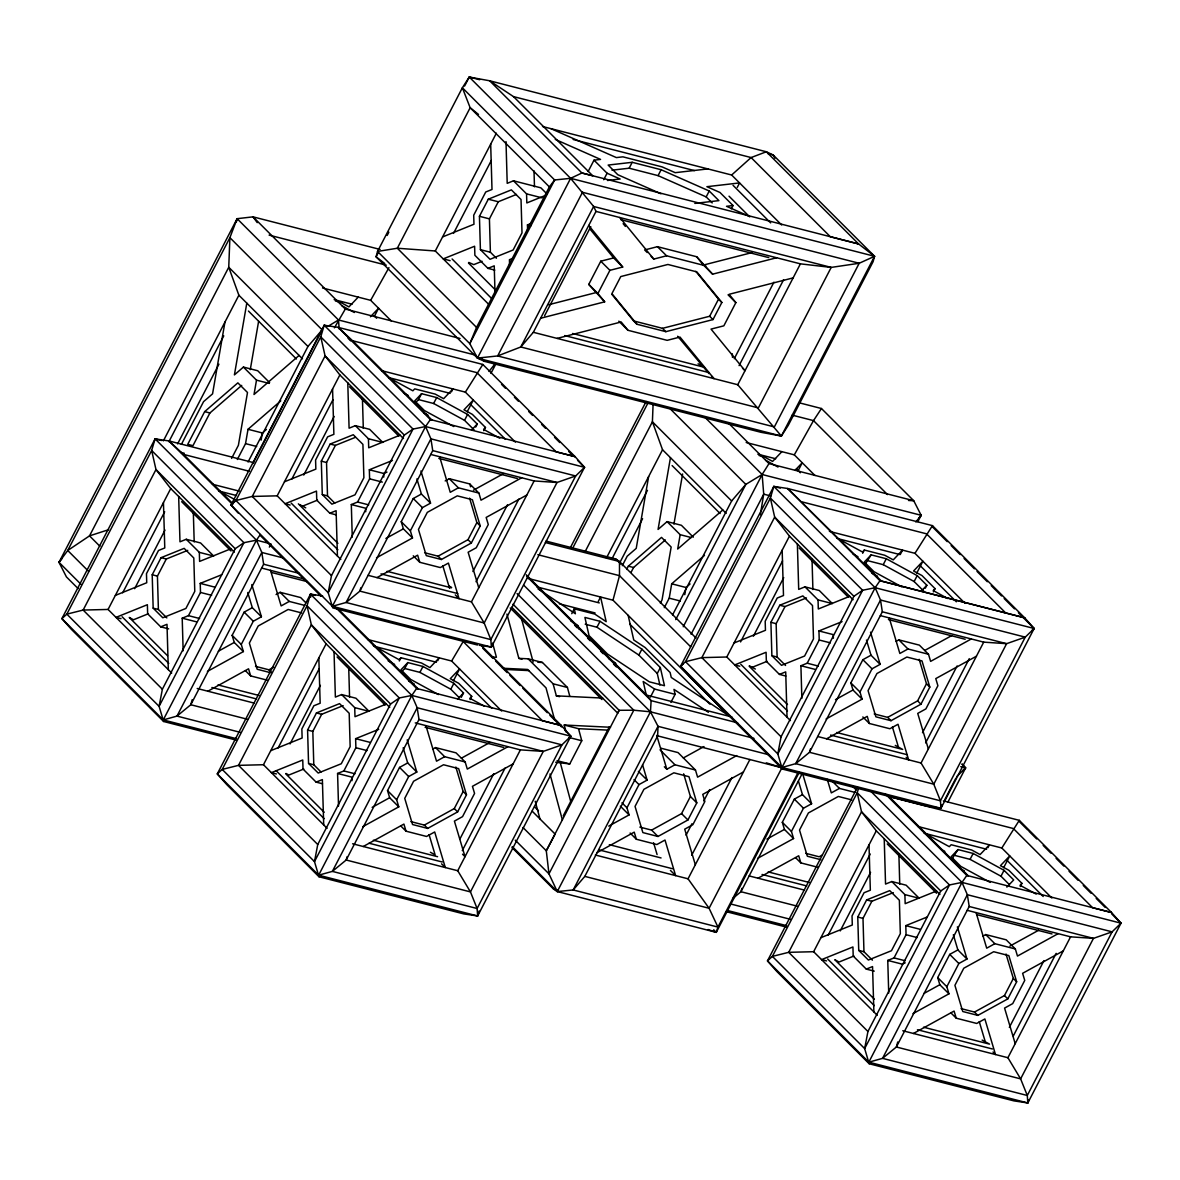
<?xml version="1.0" encoding="UTF-8"?>
<svg xmlns="http://www.w3.org/2000/svg" width="1180" height="1180" viewBox="0 0 1180 1180"><rect width="100%" height="100%" fill="white"/><g stroke="black" fill="none" stroke-linecap="round" stroke-linejoin="round"><path stroke-width="1.5" d="M653.086 404.386L652.407 421.791L662.541 449.757L726.172 513.344M511.987 847.535L553.494 889.012L557.27 891.564L573.2 889.956L584.808 876.386L657.644 735.878L658.027 726.32L650.46 711.806L523.743 585.177M760.348 514.76L763.711 494.154L762.147 474.507L768.991 463.593L913.733 500.718L921.152 515.291L917.893 521.59M224.952 322.081L212.562 393.854L203.55 401.672L181.381 444.418M246.797 303.142L234.407 374.901L243.419 367.083L257.742 370.756L269.63 382.645M250.278 369.62L258.627 321.24M237.342 459.477L245.543 443.636L248.021 429.284L280.81 400.861M243.419 367.083L256.502 380.152L254.025 394.503L299.101 355.416M261.105 440.14L262.344 432.957L266.4 429.446M648.617 476.617L636.226 548.375L627.214 556.193L622.288 565.692M670.461 457.678L658.071 529.437L667.098 521.619L681.406 525.292L693.294 537.166M673.942 524.141L682.601 473.976M664.296 607.671L669.222 598.172L671.7 583.82L704.475 555.382M667.098 521.619L680.167 534.688L677.689 549.039L722.779 509.952M684.769 594.661L686.008 587.493L690.064 583.967M267.772 543.066L256.444 540.16L243.921 542.697L235.204 548.715L162.368 689.238L159.094 706.348L163.622 721.496L235.985 740.052M479.213 645.268L491.367 647.082L584.543 467.324L425.552 426.526L413.029 429.077L404.312 435.096L331.477 575.604L328.202 592.714L332.731 607.877L477.472 645.003M322.627 595.959L310.473 594.145L217.282 773.903L318.644 875.191L477.649 915.975L477.103 908.512L561.931 744.86L570.825 736.217L411.82 695.433L399.312 697.97L390.58 704.003L317.745 844.511L314.485 861.621L318.998 876.769L463.74 913.895L477.649 915.975L570.825 736.217L561.37 725.553L480.806 645.047M683.161 663.721L680.609 666.199L781.971 767.472L940.976 808.256L940.431 800.792L1025.258 637.141L1034.152 628.498L875.147 587.714L862.624 590.266L853.907 596.284L781.072 736.792L777.812 753.902L782.325 769.05L927.067 806.176L940.976 808.256L1034.152 628.498L1024.697 617.833L932.436 525.631L787.694 488.505L773.8 486.425L680.609 666.199L690.064 676.848L782.325 769.05M857.536 787.119L767.472 960.889L868.819 1062.177L1027.824 1102.961L1027.293 1095.483L1112.106 931.846L1121 923.188L961.995 882.404L949.487 884.956L940.755 890.974L867.934 1031.482L864.66 1048.592L869.173 1063.755L1013.915 1100.881L1027.824 1102.961L1121 923.188L1111.545 912.538L1019.284 820.336L943.381 800.866M236.398 221.988L237.121 218.684L253.051 216.855L380.137 249.452M628.144 615.326L633.749 639.973L645.135 647.54L670.137 672.512L671.258 677.453L728.149 715.257L612.995 600.192L619.5 575.663L619.485 561.533L615.695 558.966L545.986 541.089M192.178 699.725L190.791 704.74L176.985 716.098L163.253 719.918L61.906 618.63L155.082 438.872L168.976 440.951L253.715 462.678M360.829 587.788L359.9 591.121L346.094 602.479L332.362 606.299L231.015 505.011L324.19 325.252L338.085 327.332L482.827 364.458L575.102 456.66L584.543 467.324L575.663 475.968L490.836 639.604L491.367 647.082L332.362 606.299L425.552 426.526L430.361 419.534L575.102 456.66L556.119 451.807L476.897 372.644L352.614 340.755L338.085 327.332L430.361 419.534L431.836 419.933L352.614 340.755M347.097 856.68L346.183 860.014L332.362 871.386L318.644 875.191L411.82 695.433L416.628 688.427L561.37 725.553L542.402 720.7L463.18 641.537L451.63 661.021L367.85 639.53M741.896 888.378L740.966 891.726L732.677 898.54M810.424 748.961L809.51 752.309L795.689 763.667L781.971 767.472L875.147 587.714L879.956 580.707L1024.697 617.833L879.956 580.707L787.694 488.505L881.445 581.106M897.744 1041.984L896.358 1046.999L882.552 1058.357L868.819 1062.177L961.995 882.404L966.804 875.413L1111.545 912.538L1092.577 907.686L1013.355 828.522L889.071 796.633L968.293 875.811L966.804 875.413L884.941 793.594M161.557 440.524L155.082 438.872L151.66 450.495L66.832 614.146L61.906 618.63L71.346 629.294L163.622 721.496M327.435 326.078L324.19 325.252L320.768 336.875L235.941 500.526L231.015 505.011L238.094 513.005M491.367 647.082L492.34 643.764M477.649 915.975L479.11 910.99M780.275 488.092L773.8 486.425L770.363 498.063L685.536 661.7L680.609 666.199M858.686 787.768L857.211 792.754L772.399 956.39L767.472 960.889L776.912 971.553L869.173 1063.755M940.976 808.256L941.95 804.937M1027.824 1102.961L1028.798 1099.642M512.282 846.606L557.27 891.564L716.275 932.348L717.942 927.082L798.536 771.617M475.791 355.195L338.483 319.972L237.121 218.684L229.894 237.667L67.732 550.485L59 562.329L66.419 576.902L78.116 588.584M513.506 96.613L592.729 175.776L581.917 172.988L489.656 80.786L513.506 96.613L751.1 157.559L830.322 236.723L858.612 243.965L581.917 172.988L570.619 178.328L554.644 179.98L549.379 186.897L476.543 327.406L469.817 343.631L477.443 358.086L484.301 361.331L760.997 432.308L781.381 436.054L788.269 425.316L873.097 261.665L874.572 256.296L773.21 155.008L766.351 151.763L489.656 80.786L469.257 77.039L462.368 87.777L377.541 251.429L376.081 256.812L477.443 358.086L781.381 436.054L874.572 256.296L858.612 243.965L766.351 151.763L751.1 157.559L731.644 175.009L542.52 126.496M81.228 584.543L59 562.329L237.121 218.684M163.371 440.877L238.876 295.221L228.743 267.27L229.894 237.667L322.155 329.869L252.904 463.475M168.902 441.704L223.772 335.843M177.59 443.901L218.919 364.178M231.605 458.4L238.39 445.317L247.505 392.498L237.858 382.866L204.671 411.628L187.738 444.329L192.959 445.671L209.907 412.971L241.708 385.403M108.073 609.455L170.731 488.564L155.981 469.551L151.66 450.495L243.921 542.697L159.094 706.348L66.832 614.146L83.146 610.06L108.073 609.455L171.705 673.043M122.691 592.758L164.684 511.751M134.638 588.673L165.023 530.071M152.205 574.778L161.07 557.668L184.154 548.361L193.8 557.993L194.774 591.357L185.909 608.452L162.81 617.774L153.164 608.143L152.205 574.778L157.427 576.12L158.4 609.485L166.837 617.907M157.427 576.12L166.292 559.01L187.738 550.367M248.051 462.014L307.965 346.433L322.155 329.869M334.397 327.848L345.312 309.057L460.053 338.483M183.151 650.814L182.207 618.187L188.476 615.65L200.497 592.449L200.231 583.392L221.707 574.734M378.411 252.314L376.081 256.812L384.783 263.524M387.158 235.44L388.854 232.18M464.61 86.022L469.257 77.039L479.7 79.724M277.182 495.836L339.855 374.945L325.09 355.932L320.768 336.875L413.029 429.077L328.202 592.714L235.941 500.526L252.255 496.441L277.182 495.836L340.814 559.423M374.473 316.151L378.574 308.245L370.432 316.771M291.799 479.139L332.952 399.755M303.747 475.039L334.132 416.452M269.335 547.122L271.002 543.892M155.082 438.872L256.444 540.16L261.812 552.461L263.627 564.232L190.791 704.74L247.608 719.313M321.314 461.159L330.179 444.049L353.263 434.742L362.909 444.373L363.882 477.738L355.018 494.833L331.919 504.155L322.288 494.523L321.314 461.159L326.536 462.501L327.509 495.866L334.737 503.093M243.39 651.567L234.26 642.451L232.136 635.341L244.157 612.14L252.299 607.656L261.429 616.771L253.287 621.255L241.266 644.457L243.39 651.567L207.415 671.405M549.379 186.897L470.156 107.734L462.368 87.777L554.644 179.98L469.817 343.631L377.541 251.429L397.321 248.243L435.302 250.971L496.352 133.207M326.536 462.501L335.4 445.391L355.195 437.411M453.533 233.36L491.323 160.465M479.434 216.294L488.299 199.199L511.382 189.877L521.029 199.508L522.003 232.873L513.138 249.983L490.039 259.29L480.408 249.659L479.434 216.294L489.42 218.861L490.393 252.225L496.426 258.243M489.42 218.861L498.285 201.751L516.442 194.435M352.26 537.195L351.316 504.553L357.584 502.031L369.606 478.829L369.34 469.773L392.468 460.436M415.08 403.191L418.502 399.592L421.57 393.692L436.689 397.572L467.59 414.431L477.236 424.062L475.702 427.027M418.502 399.592L433.621 403.486L436.689 397.572M451.409 391.893L452.928 388.943L443.636 398.693L435.243 394.12L414.726 388.854L412.867 390.801L388.633 377.585M318.998 876.769L226.737 784.567L217.282 773.903L222.209 769.419L238.522 765.348L263.465 764.729L326.123 643.852L311.358 624.825L307.036 605.768L310.473 594.145L315.326 595.399M278.082 748.032L319.219 668.647M430.744 454.448L534.127 480.953L557.019 482.487L575.663 475.968L430.921 438.842L432.736 450.613L359.9 591.121L484.184 622.996L490.836 639.604L346.094 602.479L430.921 438.842L425.552 426.526L324.19 325.252M412.499 537.947L403.368 528.832L401.244 521.707L413.266 498.521L421.408 494.037L430.538 503.152L422.396 507.636L410.375 530.838L412.499 537.947L376.523 557.771M290.029 743.946L320.4 685.344M588.142 171.498L594.012 160.17L600.546 159.418L555.279 139.402M467.177 411.82L473.283 400.05L463.991 409.799L472.384 414.387L485.467 427.455L483.785 430.685M474.168 429.977L464.537 420.346L467.59 414.431M490.954 373.352L495.851 363.912M307.582 730.051L316.447 712.956L339.545 703.634L349.192 713.266L350.15 746.63L341.286 763.74L318.202 773.048L308.555 763.416L307.582 730.051L312.818 731.394L313.792 764.758L321.019 771.986M312.818 731.394L321.683 714.284L343.129 705.64M603.732 179.714L607.081 173.239L594.012 160.17M596.003 211.412L800.409 263.848L831.207 267.403L859.188 263.273L874.572 256.296L570.619 178.328L477.443 358.086L497.665 355.947L520.793 346.979L533.345 332.303L596.003 211.412L593.629 206.47L570.619 178.328L469.257 77.039M544.6 315.739L590.782 226.634M611.963 170.185L629.147 168.209L632.215 162.309L661.125 169.728L709.239 190.998L718.886 200.63L694.843 203.403M604.691 301.829L588.761 284.395L600.782 261.193L613.6 257.919L622.716 267.034L609.913 270.323L597.891 293.51L604.691 301.829L540.632 318.246M399.312 660.992L400.994 657.747L421.511 663.013L429.918 667.6L439.211 657.835L437.677 660.785M338.527 806.088L337.583 773.461L343.867 770.923L355.888 747.737L355.623 738.665L378.736 729.343M424.623 552.742L438.06 556.193L468.003 539.688L476.868 522.593L469.581 498.152M629.147 168.209L658.071 175.628L661.125 169.728M401.348 672.084L404.77 668.5L407.838 662.585L422.971 666.464L453.872 683.323L463.519 692.97L461.218 697.395M471.336 543.021L480.201 525.911L472.384 499.73L457.265 495.851L427.322 512.356L418.457 529.451L426.275 555.633L441.394 559.512L471.336 543.021L468.003 539.688M404.77 668.5L419.903 672.379L422.971 666.464M472.9 571.518L507.489 504.775M476.012 581.725L518.831 499.111M432.736 450.613L557.019 482.487L484.184 622.996L471.454 601.844L534.127 480.953M415.257 722.883L520.395 749.861L543.287 751.395L561.931 744.86L417.189 707.735L419.003 719.505L346.183 860.014L470.451 891.903L477.103 908.512L332.362 871.386L417.189 707.735L411.82 695.433L310.473 594.145L310.679 597.139M398.781 806.84L389.651 797.724L387.527 790.615L399.548 767.413L407.69 762.929L416.805 772.059L408.678 776.543L396.657 799.73L398.781 806.84L362.791 826.679M453.459 680.727L459.566 668.942L450.259 678.707L458.666 683.279L471.735 696.348L470.068 699.593M459.241 697.675L450.804 689.238L453.872 683.323M712.204 202.931L706.186 196.913L709.239 190.998M737.279 187.355L739.565 182.93L706.894 186.691L719.962 192.473L733.046 205.541L731.364 208.786M570.043 548.302L646.109 401.554M572.477 548.611L647.643 403.604M584.911 552.034L652.407 421.791L731.63 500.969L672.571 614.913M410.891 821.634L424.343 825.086L454.285 808.58L463.15 791.485L455.849 767.044M611.977 294.499L633.586 320.916L662.511 328.335L709.652 316.255L718.517 299.159L695.772 271.341M457.619 811.914L466.483 794.819L458.666 768.637L443.533 764.758L413.605 781.249L404.74 798.359L412.543 824.54L427.676 828.419L457.619 811.914L454.285 808.58M712.986 319.588L721.85 302.478L696.834 271.887L667.909 264.468L620.769 276.562L611.904 293.658L636.92 324.249L665.845 331.669L712.986 319.588L709.652 316.255M571.769 613.689L574.276 608.821L594.794 614.087L606.181 621.654L600.576 597.006L598.29 601.417M793.122 277.89L729.063 294.307L735.863 302.626L723.842 325.828L711.024 329.102L745.023 370.682L742.53 368.19M460.023 838.788L493.771 773.682M606.446 557.978L662.541 449.757M611.992 558.774L647.451 490.364M462.28 850.618L505.114 768.003M419.003 719.505L543.287 751.395L470.451 891.903L457.737 870.737L520.395 749.861M619.825 562.639L642.599 518.699M734.284 358.676L773.933 282.182M626.654 569.439L628.35 566.164L661.523 537.387L671.169 547.033L662.054 599.853L660.358 603.113M585.206 624.22L596.962 627.229L600.03 621.314L641.905 649.148L660.343 667.57L664.473 685.713L649.339 681.834L607.464 654L589.026 635.577L584.911 617.435L600.03 621.314M631.034 572.403L633.572 567.506L665.373 539.939M739.078 365.623L783.594 279.763M781.381 436.054L737.736 384.724L800.409 263.848M555.721 762.265L569.748 763.932L581.77 740.745L578.525 728.694L564.217 725.022L566.076 731.91M659.9 685.02L657.275 673.47L638.837 655.062L641.905 649.148M563.244 815.823L609.426 726.718M675.727 619.633L745.819 484.39L762.147 474.507L921.152 515.291L918.969 518.241M657.275 673.47L660.343 667.57M683.235 626.742L762.147 474.507L705.006 417.396M650.372 697.159L654.576 689.061L675.093 694.327L670.889 702.41M691.082 634.279L763.711 494.154L770.776 495.969M798.137 470.687L802.238 462.767L795.261 470.083M608.747 826.118L629.088 814.908L626.964 807.798L638.985 784.597L647.127 780.113L642.569 764.861M726.792 657.009L789.45 536.133L774.685 517.12L770.363 498.063L862.624 590.266L777.812 753.902L685.536 661.7L701.849 657.629L726.792 657.009L790.423 720.597M740.568 641.935L782.547 560.928M753.356 636.226L783.727 577.625M770.909 622.332L779.774 605.237L802.872 595.915L812.519 605.547L813.477 638.911L804.613 656.021L781.529 665.328L771.882 655.697L770.909 622.332L776.145 623.674L777.119 657.039L785.556 665.476M776.145 623.674L785.01 606.579L806.456 597.921M639.855 827.092L651.611 830.115L681.553 813.61L690.418 796.515L683.648 773.815M687.925 819.982L696.79 802.872L688.973 776.691L673.854 772.812L643.911 789.317L635.047 806.412L642.864 832.593L657.983 836.473L687.925 819.982L681.553 813.61M686.052 835.16L691.952 823.758M703.767 800.969L709.667 789.582M691.657 855.294L731.969 777.532M769.227 754.846L658.027 726.32L573.2 889.956L717.942 927.082L709.092 908.275L688.043 878.805L749.905 759.477M862.639 553.273L864.321 550.028L884.838 555.293L893.245 559.88L902.538 550.116L900.252 554.541M801.854 698.383L800.91 665.741L807.194 663.204L819.215 640.017L818.95 630.946L842.063 621.624M865.825 563.17L871.165 554.865L886.298 558.745L917.199 575.619L926.846 585.25L925.312 588.201M868.096 560.78L883.23 564.659L886.298 558.745M766.307 762.841L781.927 767.767L709.092 908.275L584.808 876.386M708.074 929.53L716.275 932.348L799.229 772.325M880.354 615.621L983.722 642.141L1006.614 643.675L1025.258 637.141L880.516 600.015L882.33 611.8L809.51 752.309L933.778 784.184L940.431 800.792L795.689 763.667L880.516 600.015L875.147 587.714L773.8 486.425M801.943 774.08L740.966 891.726L797.783 906.299M862.108 699.135L852.978 690.005L850.854 682.896L862.875 659.694L871.002 655.225L880.133 664.34L872.005 668.824L859.984 692.011L862.108 699.135L826.118 718.959M793.565 838.552L784.435 829.422L782.311 822.312L794.346 799.125L802.474 794.642L811.604 803.757L803.462 808.241L791.441 831.428L793.565 838.552L757.59 858.376M916.786 573.008L922.893 561.223L913.586 570.987L921.993 575.56L935.062 588.643L933.38 591.873M923.778 591.165L914.131 581.534L917.199 575.619M874.218 713.915L887.67 717.366L917.612 700.876L926.477 683.766L919.176 659.325M920.946 704.195L929.811 687.099L921.993 660.918L906.86 657.039L876.932 673.529L868.067 690.639L875.87 716.821L891.003 720.7L920.946 704.195L917.612 700.876M922.495 732.706L957.098 665.963M813.64 951.714L876.298 830.823L861.533 811.811L857.211 792.754L949.487 884.956L864.66 1048.592L772.399 956.39L788.697 952.319L813.64 951.714L877.271 1015.287M925.607 742.913L969.267 658.661M828.257 935.003L870.235 854.01M882.33 611.8L1006.614 643.675L933.778 784.184L921.064 763.017L983.722 642.141M840.204 930.917L870.575 872.33M857.757 917.037L866.621 899.927L889.72 890.62L899.367 900.252L900.34 933.616L891.475 950.711L868.377 960.033L858.73 950.402L857.757 917.037L862.993 918.379L863.967 951.729L872.404 960.166M862.993 918.379L871.858 901.269L893.304 892.626M944.856 799.48L955.874 778.21M947.776 802.341L965.609 767.915L962.069 763.917M888.717 993.073L887.758 960.432L894.042 957.909L906.063 934.708L905.798 925.636L927.259 916.978M952.673 857.875L958.013 849.571L973.146 853.45L1004.047 870.309L1013.694 879.941L1006.85 887.124M954.944 855.471L970.078 859.35L973.146 853.45M987.867 847.756L989.386 844.821L980.093 854.571L971.686 849.998L951.169 844.733L949.31 846.68L925.091 833.463M967.202 910.326L1070.57 936.832L1093.462 938.365L1112.106 931.846L967.364 894.72L969.193 906.491L896.358 1046.999L1020.626 1078.874L1027.293 1095.483L882.552 1058.357L967.364 894.72L961.995 882.404L871.224 791.706M948.956 993.826L939.826 984.71L937.702 977.586L949.723 954.399L957.865 949.915L966.981 959.03L958.853 963.514L946.832 986.716L948.956 993.826L912.966 1013.65M1003.634 867.698L1009.741 855.928L1000.434 865.678L1008.841 870.265L1021.91 883.333L1020.243 886.563M1009.416 884.646L1000.979 876.224L1004.047 870.309M961.081 1008.62L974.518 1012.057L1004.46 995.566L1013.325 978.456L1006.024 954.03M1007.794 998.9L1016.659 981.79L1008.841 955.608L993.708 951.729L963.78 968.234L954.915 985.33L962.733 1011.511L977.851 1015.39L1007.794 998.9L1004.46 995.566M1009.342 1027.397L1043.946 960.653M1013.296 1035.981L1056.13 953.366M969.193 906.491L1093.462 938.365L1020.626 1078.874L1007.912 1057.723L1070.57 936.832M391.332 320.99L370.653 300.325L388.957 267.639M814.996 475.525L794.317 454.846L813.507 420.611L821.457 408.516L913.733 500.718L908.482 500.482M381.568 370.638L465.363 392.129L482.827 364.458M829.392 531.354L914.957 553.317L932.436 525.631L932.79 527.209L947.26 541.664M918.025 826.516L1001.82 848.007L1019.284 820.336L1019.638 821.914L1027.765 830.027M260.279 534.555L256.444 540.16L163.253 719.918L236.531 738.71M59 562.329L62.171 558.332M489.022 371.42L495.364 363.425M915.857 521.944L921.152 515.291M731.63 500.969L745.819 484.39L670.447 409.077M358.219 297.139L348.926 306.889L340.519 302.316L335.4 300.989M421.57 393.692L414.726 400.875L424.358 410.507L453.725 426.526M471.543 430.051L477.236 424.062M485.467 427.455L483.608 429.402L499.76 438.223M400.994 657.747L399.135 659.709L373.293 645.608M407.838 662.585L400.994 669.768L410.64 679.4L438.459 694.577M457.811 698.958L463.519 692.97M471.735 696.348L469.876 698.309L484.42 706.23M781.883 451.66L772.59 461.424L764.198 456.837L759.065 455.524M864.321 550.028L862.462 551.989L836.62 537.888M871.165 554.865L864.321 562.049L873.967 571.681L901.786 586.873M921.138 591.239L926.846 585.25M935.062 588.643L933.203 590.59L947.746 598.525M958.013 849.571L951.169 856.754L960.815 866.386L990.182 882.404M1021.91 883.333L1020.051 885.28L1036.202 894.101M231.015 505.011L234.82 501.308M956.729 776.573L965.609 767.915L962.128 764.433M1031.689 630.74L1034.152 628.498L1018.399 612.759M963.146 770.171L965.609 767.915L960.756 766.676M328.099 326.27L338.483 319.972L339.191 328.91M445.185 480.939L449.255 478.697L469.773 483.948L478.888 493.078L481.012 500.187L521.693 477.767M478.888 493.078L458.386 487.812L450.244 492.296L439.624 456.719M276.076 594.558L280.147 592.316L300.664 597.567L305.871 602.788M385.89 538.464L403.368 528.832M473.475 490.187L503.683 473.549M304.661 605.384L289.262 601.431L281.135 605.915L270.515 570.338M218.359 651.213L234.26 642.451M376.966 577.61L417.646 555.19L419.77 562.3L440.288 567.565L448.415 563.081L459.035 598.658L455.303 594.927M526.841 495.01L486.16 517.43L488.284 524.54L476.263 547.741L468.136 552.225L478.741 587.788M207.857 691.229L248.538 668.809L250.662 675.919L267.757 680.314M255.514 666.361L268.952 669.812L273.686 667.202M432.824 749.079L435.523 747.589L456.041 752.855L465.171 761.97L467.295 769.08L507.975 746.675M465.171 761.97L444.654 756.705L436.526 761.188L425.906 725.612M372.157 807.356L389.651 797.724M461.351 758.209L489.966 742.441M363.248 846.503L403.914 824.083L406.038 831.192L426.555 836.458L434.697 831.974L445.303 867.551L441.571 863.819M513.108 763.903L472.443 786.323L474.567 793.432L462.545 816.634L454.403 821.118L465.023 856.68L462.531 854.202M683.338 757.958L704.003 746.571M896.151 641.36L898.85 639.87L919.367 645.135L928.498 654.251L930.622 661.375L971.302 638.955M664.34 766.764L666.833 769.257L674.96 764.773L695.477 770.024L697.601 777.148L736.718 755.584M928.498 654.251L907.981 648.985L899.853 653.469L889.233 617.907M835.484 699.652L852.978 690.005M924.678 650.49L951.7 635.607M596.682 852.83L634.235 832.151L636.359 839.26L656.876 844.526L665.004 840.042L675.624 875.604L670.432 870.412M743.429 771.971L702.749 794.376L704.873 801.5L692.852 824.687L684.71 829.171L695.33 864.748M826.575 738.783L867.241 716.363L869.365 723.488L889.882 728.739L898.024 724.269L908.63 759.832L906.152 757.339M976.435 656.198L935.769 678.603L937.894 685.727L925.872 708.915L917.73 713.399L928.35 748.976M854.836 792.355L839.452 788.417L831.31 792.886L827.269 779.346M766.956 839.069L784.435 829.422M758.032 878.2L798.713 855.78L800.837 862.904L817.932 867.285M822.283 855.058L819.141 856.783L805.689 853.332M982.999 936.065L985.713 934.56L1006.216 939.826L1015.346 948.956L1017.47 956.065L1058.15 933.646M1015.346 948.956L994.829 943.69L986.701 948.174L976.081 912.597M923.925 993.471L939.826 984.71M1009.933 946.065L1038.548 930.297M913.423 1033.474L954.089 1011.068L956.213 1018.178L976.73 1023.444L984.872 1018.96L995.492 1054.537L993 1052.044M1063.283 950.888L1022.617 973.308L1024.742 980.418L1012.72 1003.605L1004.578 1008.089L1015.198 1043.666M546.797 193.771L540.853 187.827L513.477 180.805L507.208 183.343L505.999 141.63M442.589 236.929L473.962 224.259L473.711 215.203L485.732 192.001L492.001 189.479L490.688 144.137M544.998 195.615L526.826 202.945L526.56 193.874L513.477 180.805M527.622 230.351L527.46 224.908L530.764 223.581M482.074 261.281L473.77 264.63L468.814 262.432M450.126 260.662L443.238 258.892L474.611 246.237L474.876 255.293L487.945 268.362L494.228 265.839L495.01 293.038M512.562 258.435L509.436 259.703L509.583 265.146M355.357 425.67L368.44 438.739L382.763 442.412L369.679 429.343L355.357 425.67L349.088 428.193L347.776 382.866M284.469 481.779L315.842 469.124L315.591 460.053L327.612 436.866L333.881 434.329L332.568 389.002M400.079 435.14L368.706 447.795L368.44 438.739M186.248 539.29L199.332 552.358L213.654 556.031L200.571 542.962L186.248 539.29L179.98 541.812L178.667 496.485M302.596 506.146L317.538 500.114M369.34 469.773L383.662 473.446L386.981 472.103M115.36 595.399L146.733 582.743L146.468 573.672L158.504 550.485L164.772 547.948L163.459 502.621M230.97 548.759L199.597 561.415L199.332 552.358M290.132 505.04L285.103 503.742L316.491 491.087L316.756 500.158L329.825 513.226L336.108 510.689L337.421 556.031M148.415 613.733L133.488 619.766L129.24 617.45L167.516 655.697M121.024 618.659L115.994 617.376L147.382 604.706L147.648 613.777L160.716 626.846L167 624.308L168.312 669.65M341.64 694.563L354.723 707.631L369.03 711.304L355.962 698.236L341.64 694.563L335.371 697.1L334.043 651.758M270.751 750.672L302.124 738.016L301.859 728.96L313.88 705.758L320.163 703.221L318.836 657.894M386.362 704.032L354.988 716.702L354.723 707.631M303.806 769.021L288.879 775.039L286.047 773.49M276.415 773.933L271.385 772.649L302.759 759.994L303.024 769.05L316.107 782.119L322.376 779.596L323.704 824.923M804.967 586.844L818.05 599.912L832.357 603.585L819.289 590.516L804.967 586.844L798.698 589.38L797.37 544.054M734.078 642.967L765.451 630.297L765.186 621.24L777.207 598.039L783.49 595.517L782.163 550.175M849.688 596.328L818.301 608.983L818.05 599.912M752.206 667.32L767.133 661.302M739.742 666.213L734.712 664.93L766.086 652.275L766.351 661.331L779.434 674.4L785.703 671.877L787.031 717.204M891.815 881.534L904.898 894.617L919.205 898.275L906.137 885.207L891.815 881.534L885.546 884.071L884.218 838.744M820.926 937.658L852.299 925.002L852.034 915.931L864.055 892.744L870.338 890.207L869.011 844.88M936.537 891.018L905.163 903.673L904.898 894.617M853.981 955.992L839.054 962.025L834.806 959.694L874.365 999.224M826.59 960.918L821.56 959.62L852.934 946.965L853.199 956.036L866.282 969.105L872.551 966.567L873.879 1011.894M905.222 962.836L902.081 964.104L887.758 960.432M108.648 529.687L89.518 535.868L67.732 550.485L88.53 571.268M776.646 257.756L712.587 274.173L696.672 256.739L657.452 246.679L644.634 249.954L647.245 252.564M651.154 256.473L653.764 259.084L666.567 255.794L705.788 265.854M548.449 304.779L595.561 292.714M696.672 256.739L703.472 265.043L752.324 252.52M557.108 338.394L621.167 321.978L627.966 330.282L667.172 340.342L679.99 337.067L713.989 378.632L711.496 376.14M632.215 162.309L608.157 165.067L617.804 174.714L660.948 193.786M607.449 180.481L620.164 179.021L607.081 173.239M707.882 168.917L675.211 172.678L662.128 166.896L622.907 156.837L616.373 157.589L551.001 128.679M733.046 205.541L726.511 206.294L749.979 216.678M491.795 657.053L496.426 657.275L492.606 643.115M506.928 614.087L518.846 658.366L528.109 658.809L542.431 662.481L567.433 687.468L569.748 696.067M537.8 662.26L542.431 662.481M502.488 668.234L527.578 669.444L546.016 687.866L554.615 719.785M504.125 669.399L529.23 670.609M528.109 658.809L553.11 683.795L556.355 695.846L602.641 698.073M564.217 725.022L610.488 727.264M578.525 728.694L607.464 730.096M767.988 153.666L773.21 155.008L774.906 158.223M573.111 139.476L694.445 170.599M526.56 193.874L541.959 197.827M620.695 219.628L768.785 257.624M488.299 199.199L498.285 201.751M527.46 224.908L530.882 225.793M480.408 249.659L490.393 252.225M487.945 268.362L494.789 270.117M269.099 235.115L386.288 265.161M572.551 333.483L704.46 367.319M564.645 335.562L709.165 372.629M533.345 332.303L737.736 384.724M800.276 403.073L821.457 408.516M322.538 287.979L370.653 300.325M792.193 415.139L813.507 420.611L887.522 494.582M334.176 299.646L352.024 304.219M746.202 442.515L794.317 454.846M757.84 454.182L775.688 458.755M389.459 377.792L450.141 393.353M802.223 501.943L926.507 533.817L1005.729 612.981M256.502 380.152L269.232 383.426M839.069 538.965L899.75 554.526M438.827 458.4L517.356 478.534M204.671 411.628L209.907 412.971M330.179 444.049L335.4 445.391M680.167 534.688L691.303 537.549M248.021 429.284L262.344 432.957M245.543 443.636L256.68 446.497M369.606 478.829L382.335 482.104M888.437 619.574L965.181 639.265M545.352 542.52L619.485 561.533L695.994 637.997M628.35 566.164L633.572 567.506M779.774 605.237L785.01 606.579M180.717 452.338L184.272 453.253M232.652 504.583L168.976 440.951L183.505 454.389L249.201 471.233M357.584 502.031L368.721 504.878M671.7 583.82L686.008 587.493M322.288 494.523L327.509 495.866M351.316 504.553L365.623 508.226L365.726 511.781M537.829 554.703L619.5 575.663L690.683 646.802M818.95 630.946L833.257 634.619L833.375 638.247M669.222 598.172L680.359 601.018M329.825 513.226L336.197 514.864M212.459 484.257L239.23 491.116M819.215 640.017L830.351 642.864M218.566 490.954L236.413 495.526M527.431 578.244L612.995 600.192M536.826 586.888L599.293 602.921M807.194 663.204L818.315 666.066M771.882 655.697L777.119 657.039M559.394 603.806L595.074 612.951M800.91 665.741L815.233 669.414M387.07 571.327L451.291 587.802M779.434 674.4L785.792 676.037M380.993 573.878L457.737 593.555M368.086 575.324L471.454 601.844M282.994 557.889L261.812 552.461L176.985 716.098L240.528 732.397M263.627 564.232L299.13 573.347M261.636 568.067L304.411 579.041M271.503 572.477L307.198 581.637M161.07 557.668L166.292 559.01M836.679 732.5L902.685 749.433L895.296 745.406M830.602 735.052L907.346 754.743M518.846 658.366L522.032 659.178M817.696 736.512L921.064 763.017M526.28 574.822L646.655 695.123L731.88 716.983M200.231 583.392L214.554 587.065M737.618 722.853L651.124 700.654L526.619 576.238M301.593 612.922L288.156 609.47L258.214 625.975L249.349 643.071L257.166 669.252L270.604 672.703M200.497 592.449L211.633 595.31M553.11 683.795L567.433 687.468M753.976 738.356L650.46 711.806L633.793 710.213L619.131 710.286L512.99 604.219M373.957 646.227L436.423 662.246M556.355 695.846L559.541 696.657M188.476 615.65L199.612 618.512M657.644 735.878L781.927 767.767M153.164 608.143L158.4 609.485M182.207 618.187L196.514 621.845M660.933 748.209L678.043 752.589L695.477 770.024M851.768 799.907L838.331 796.456L808.389 812.961L799.524 830.056L807.341 856.238L820.793 859.689M160.716 626.846L168.666 628.881M569.055 737.471L581.77 740.745M924.132 833.198L986.598 849.231M557.034 760.672L569.748 763.932M425.11 727.293L503.639 747.442M217.961 684.946L258.995 695.463M316.447 712.956L321.683 714.284M211.884 687.498L256.502 698.944M197.207 688.486L254.246 703.118M355.623 738.665L369.93 742.338M355.888 747.737L367.024 750.583M977.069 914.736L1052.029 933.955M768.136 871.917L809.17 882.448M866.621 899.927L871.858 901.269M762.059 874.469L806.678 885.915M343.867 770.923L354.988 773.785M749.153 875.929L804.421 890.104M308.555 763.416L313.792 764.758M337.583 773.461L351.906 777.133L352.009 780.673M609.337 844.673L661.066 857.948M905.798 925.636L920.12 929.309M599.381 849.984L672.556 868.746M316.107 782.119L322.465 783.756M595.34 855.013L688.043 878.805M906.063 934.708L917.199 937.569M730.686 903.983L790.703 919.382M728.001 910.636L786.706 925.695M726.157 911.639L786.16 927.038M894.042 957.909L905.178 960.756M858.73 950.402L863.967 951.729M373.352 840.219L437.574 856.695M553.494 889.012L557.019 889.912M866.282 969.105L874.233 971.14M369.06 843.228L442.235 862.005M352.599 843.774L457.737 870.737M923.527 1027.205L989.533 1044.123L982.144 1040.096M917.45 1029.742L992.41 1048.976M902.774 1030.745L1007.912 1057.723M658.071 175.628L706.186 196.913M698.058 363.824L701.422 365.313M765.643 460.289L778.004 467.044M883.23 564.659L914.131 581.534M853.111 554.069L857.963 556.709M871.976 573.259L877.581 576.312M341.979 305.768L354.339 312.508M433.621 403.486L464.537 420.346M403.516 392.896L408.354 395.536M423.768 412.838L427.971 415.139M749.374 665.771L755.348 669.045M970.078 859.35L1000.979 876.224M941.581 849.644L944.811 851.414M299.764 504.598L305.738 507.857M448.828 585.929L451.66 587.478M961.626 869.483L964.429 871.017M219.524 491.204L235.676 500.025M419.903 672.379L450.804 689.238M388.176 660.903L394.636 664.428M408.649 680.978L414.254 684.031M430.39 852.255L435.11 854.836L429.077 834.644M596.962 627.229L638.837 655.062M537.977 588.879L575.398 613.762L574.276 608.821M570.633 620.724L578.126 625.695L578.864 628.984M708.398 712.278L673.972 689.385L675.093 694.327M608.511 658.455L615.621 663.175L616.417 666.7M654.576 689.061L643.189 681.494L646.404 695.581M478.505 114.431L470.156 107.734L397.321 248.243L476.543 327.406M731.644 175.009L781.676 225.011M733.046 185.319L770.658 222.902M729.019 196.19L749.433 216.589M703.472 265.043L712.587 274.173M728.045 294.808L735.863 302.626M718.517 299.159L721.85 302.478M657.452 246.679L666.567 255.794M951.139 545.544L960.196 554.585M964.075 558.465L974.415 568.804M977.011 571.4L987.35 581.74M991.23 585.619L1001.584 595.959M1004.165 598.54L1014.52 608.88M914.957 553.317L964.989 603.304M920.017 565.515L956.346 601.8M600.782 261.193L609.913 270.323M709.003 373.647L677.659 336.241M662.511 328.335L665.845 331.669M796.456 468.902L800.35 472.782M633.586 320.916L636.92 324.249M728.709 423.325L768.991 463.593M588.761 284.395L597.891 293.51M618.836 321.167L627.966 330.282M898.85 639.87L907.981 648.985M853.907 596.284L774.685 517.12L701.849 657.629L781.072 736.792M789.45 536.133L853.081 599.72M799.111 547.977L848.405 597.227M926.477 683.766L929.811 687.099M672.113 465.569L720.095 513.521M468.43 262.978L495.231 289.764M862.875 659.694L872.005 668.824M1028.931 831.192L1036.689 838.951M1043.164 845.411L1050.923 853.169M1056.1 858.332L1063.859 866.091M1069.036 871.253L1078.078 880.31M1083.255 885.472L1091.013 893.231M1096.19 898.408L1105.247 907.45M1111.708 913.91L1121 923.188M452.088 258.966L492.281 299.145M435.302 250.971L489.169 304.794M887.67 717.366L891.003 720.7M850.854 682.896L859.984 692.011M1001.82 848.007L1051.837 897.995M1006.879 860.205L1043.194 896.505M862.846 716.968L869.365 723.488M481.691 358.735L484.301 361.331M501.529 384.356L505.409 388.235M514.465 397.291L518.345 401.171M528.699 411.51L532.578 415.39M541.635 424.431L545.514 428.311M554.571 437.352L559.733 442.529M568.79 451.571L572.669 455.45M577.581 460.362L584.543 467.324M749.226 666.287L787.503 704.534M740.789 664.296L787.488 710.95M465.363 392.129L515.395 442.117M470.422 404.327L505.438 439.329M852.137 785.851L856.046 789.759M374.075 315.665L376.671 318.261M615.695 558.966L620.769 564.04M831.62 780.6L839.452 788.417M985.713 934.56L994.829 943.69M940.755 890.974L861.533 811.811L788.697 952.319L867.934 1031.482M876.298 830.823L939.929 894.411M887.257 843.966L936.551 893.216M345.312 309.057L253.051 216.855L257.225 222.637M1013.325 978.456L1016.659 981.79M348.056 338.262L350.637 340.858M629.869 624.191L709.932 704.195M794.346 799.125L803.462 808.241M949.723 954.399L958.853 963.514M449.255 478.697L458.386 487.812M404.312 435.096L325.09 355.932L252.255 496.441L331.477 575.604M339.855 374.945L403.472 438.532M349.516 386.789L398.796 436.04M974.518 1012.057L977.851 1015.39M307.965 346.433L228.743 267.27L89.518 535.868L99.902 546.251M782.311 822.312L791.441 831.428M937.702 977.586L946.832 986.716M476.868 522.593L480.201 525.911M574.63 625.208L577.226 627.804M587.596 638.174L590.192 640.77M600.576 651.139L603.172 653.735M613.541 664.104L616.137 666.685M238.876 295.221L302.493 358.808M795.615 857.698L800.837 862.904M951.006 1012.971L956.213 1018.178M248.449 311.048L296.431 359M517.076 593.57L633.793 710.213L548.966 873.849L557.27 891.564L650.46 711.806L651.124 700.654L646.655 695.123M413.266 498.521L422.396 507.636M660.018 749.831L674.96 764.773M511.722 607.228L617.774 713.207L619.131 710.286L546.296 850.795L548.966 873.849L515.247 840.16M510.247 607.951L601.933 699.563M690.418 796.515L696.79 802.872M438.06 556.193L441.394 559.512M401.244 521.707L410.375 530.838M827.637 958.986L874.336 1005.64M638.395 771.396L647.127 780.113M413.251 555.795L419.77 562.3M633.999 779.611L638.985 784.597M482.635 648.086L492.989 658.425M495.571 661.021L507.208 672.644M509.804 675.226L520.144 685.58M522.725 688.161L547.314 712.72M549.895 715.301L561.533 726.939M565.014 730.42L570.825 736.217M651.611 830.115L657.983 836.473M621.978 802.813L626.964 807.798M620.356 806.191L629.088 814.908M630.12 833.036L636.359 839.26M298.348 503.831L337.908 543.346M451.63 661.021L501.662 711.024M291.18 503.108L337.878 549.762M713.738 929.811L716.275 932.348M456.69 673.234L491.721 708.221M183.505 454.389L232.858 503.698M338.896 609.662L418.118 688.825L416.628 688.427L334.766 606.609M534.57 806.84L538.449 810.719M259.954 535.145L321.034 596.18M532.18 811.176L555.116 834.083L546.296 850.795L522.991 827.519M280.147 592.316L289.262 601.431M435.523 747.589L444.654 756.705M235.204 548.715L155.981 469.551L83.146 610.06L162.368 689.238M390.58 704.003L311.358 624.825L238.522 765.348L317.745 844.511M170.731 488.564L234.363 552.151M326.123 643.852L389.754 707.425M181.691 501.707L230.985 550.957M337.082 656.995L385.078 704.947M463.15 791.485L466.483 794.819M244.157 612.14L253.287 621.255M399.548 767.413L408.678 776.543M268.952 669.812L271.179 672.025M424.343 825.086L427.676 828.419M232.136 635.341L241.266 644.457M387.527 790.615L396.657 799.73M245.44 670.712L250.662 675.919M400.831 825.985L406.038 831.192M285.899 773.992L324.175 812.253M122.071 616.727L168.77 663.396M276.164 770.717L324.161 818.669M263.465 764.729L327.096 828.316M619.766 217.504L653.764 259.084M623.129 223.669L625.4 226.427M588.731 225.469L622.716 267.034M589.823 228.861L613.6 257.919M870.53 632.155L880.133 664.34M957.378 926.846L966.981 959.03M866.489 640.076L871.002 655.225M892.404 726.924L898.437 747.117M953.337 934.767L957.865 949.915M979.253 1021.615L985.285 1041.807M802.503 773.269L811.604 803.757M798.462 781.175L802.474 794.642M656.714 735.376L666.833 769.257M653.587 842.8L657.098 854.586M469.773 483.948L470.614 486.794M420.921 470.968L430.538 503.152M416.894 478.888L421.408 494.037M442.81 565.736L449.55 588.333M407.203 739.875L416.805 772.059M403.162 747.781L407.69 762.929M251.812 584.587L261.429 616.771M247.77 592.508L252.299 607.656M521.413 618.379L533.168 662.039M560.5 763.49L570.84 801.899M549.998 773.992L562.403 820.041M535.204 801.25L539.968 818.95M898.88 854.084L899.75 884.204M812.032 559.394L812.902 589.513M732.352 353.808L732.456 357.348M534.009 170.864L534.481 186.809M383.662 473.446L383.766 477.059M362.422 398.206L363.307 428.325M348.749 668.883L349.575 697.218M193.314 511.825L194.198 541.945M307.036 605.768L222.209 769.419L314.485 861.621L399.312 697.97L307.036 605.768M582.492 192.296L497.665 355.947L774.36 426.924L859.188 263.273L582.492 192.296M593.629 206.47L520.793 346.979L758.371 407.911L831.207 267.403L593.629 206.47"/></g></svg>
